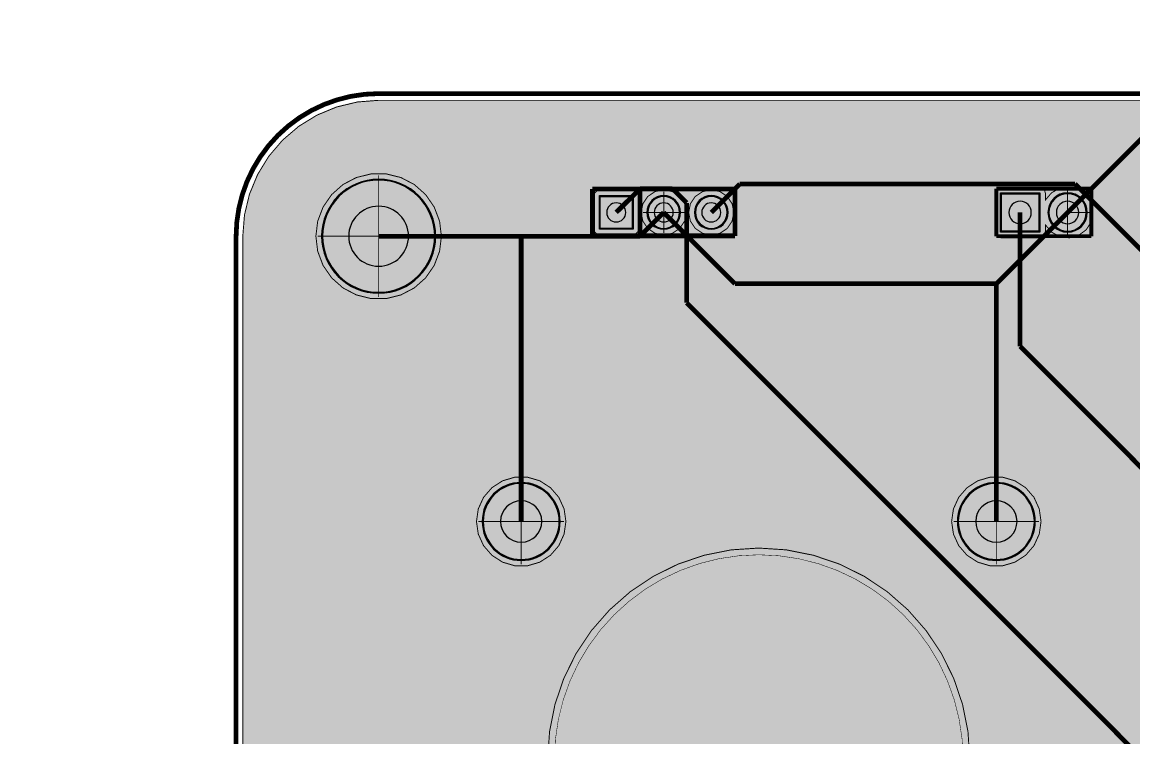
# Model space of a CAD drawing. Header units: millimetres. Extents: x -10 to 141, y 8 to 88.
# Drawn here: x -10.2 to 49.3, y 49.4 to 87.6 of the extents above; entities that cross this region are included whole.
import ezdxf

# ---------------------------------------------------------------- set-up
doc = ezdxf.new("R2010")
doc.units = ezdxf.units.MM
doc.header["$MEASUREMENT"] = 0
for name, color, linetype, true_color in [('Board-Outline-Layer', 7, 'Continuous', 0xff00ff), ('Bottom-Layer', 7, 'Continuous', 0x0000ff), ('Bottom-Paste-Mask-Layer', 7, 'Continuous', 0x800000), ('Bottom-Solder-Mask-Layer', 7, 'Continuous', 0xaa00ff), ('Hole-Layer', 7, 'Continuous', 0x222222), ('Multi-Layer', 7, 'Continuous', 0xc0c0c0), ('Top-Layer', 7, 'Continuous', 0xff0000), ('Top-Paste-Mask-Layer', 7, 'Continuous', 0x808080), ('Top-Silkscreen-Layer', 7, 'Continuous', 0xffcc00), ('Top-Solder-Mask-Layer', 7, 'Continuous', 0x800080)]:
    doc.layers.add(name, color=color, linetype=linetype, true_color=true_color)

msp = doc.modelspace()

# ---------------------------------------------------------------- hatches: boundary and pattern name
at = {"layer": 'Bottom-Layer'}
for points in [[(5.893, 76.2, 1), (11.887, 76.2, 1)], [(42.18, 76.471), (42.18, 78.471), (44.18, 78.471), (44.18, 76.471)], [(44.72, 77.471, 1), (46.72, 77.471, 1)], [(20.74, 76.621), (20.74, 78.321), (22.44, 78.321), (22.44, 76.621)], [(23.28, 77.471, 1), (24.98, 77.471, 1)], [(25.82, 77.471, 1), (27.52, 77.471, 1)], [(14.478, 60.96, 1), (18.542, 60.96, 1)], [(39.878, 60.96, 1), (43.942, 60.96, 1)]]:
    msp.add_hatch(color=256, dxfattribs=at).paths.add_polyline_path(points)
at = {"layer": 'Bottom-Paste-Mask-Layer'}
for points in [[(5.893, 76.2, 1), (11.887, 76.2, 1)], [(42.18, 76.471), (42.18, 78.471), (44.18, 78.471), (44.18, 76.471)], [(44.72, 77.471, 1), (46.72, 77.471, 1)], [(20.74, 76.621), (20.74, 78.321), (22.44, 78.321), (22.44, 76.621)], [(23.28, 77.471, 1), (24.98, 77.471, 1)], [(25.82, 77.471, 1), (27.52, 77.471, 1)], [(14.478, 60.96, 1), (18.542, 60.96, 1)], [(39.878, 60.96, 1), (43.942, 60.96, 1)]]:
    msp.add_hatch(color=256, dxfattribs=at).paths.add_polyline_path(points)
at = {"layer": 'Bottom-Solder-Mask-Layer'}
for points in [[(5.842, 76.2, 1), (11.938, 76.2, 1)], [(42.129, 76.42), (42.129, 78.522), (44.231, 78.522), (44.231, 76.42)], [(44.669, 77.471, 1), (46.771, 77.471, 1)], [(20.689, 76.57), (20.689, 78.372), (22.491, 78.372), (22.491, 76.57)], [(23.229, 77.471, 1), (25.031, 77.471, 1)], [(25.769, 77.471, 1), (27.571, 77.471, 1)], [(14.427, 60.96, 1), (18.593, 60.96, 1)], [(39.827, 60.96, 1), (43.993, 60.96, 1)]]:
    msp.add_hatch(color=256, dxfattribs=at).paths.add_polyline_path(points)
at = {"layer": 'Hole-Layer'}
for points in [[(21.08, 77.471, 1), (22.1, 77.471, 1)], [(23.62, 77.471, 1), (24.64, 77.471, 1)], [(26.16, 77.471, 1), (27.18, 77.471, 1)], [(42.58, 77.471, 1), (43.78, 77.471, 1)], [(45.12, 77.471, 1), (46.32, 77.471, 1)], [(7.29, 76.2, 1), (10.49, 76.2, 1)], [(15.405, 60.96, 1), (17.615, 60.96, 1)], [(40.805, 60.96, 1), (43.015, 60.96, 1)]]:
    msp.add_hatch(color=256, dxfattribs=at).paths.add_polyline_path(points)
at = {"layer": 'Multi-Layer'}
for points in [[(5.893, 76.2, 1), (11.887, 76.2, 1)], [(5.893, 76.2, 1), (11.887, 76.2, 1)], [(5.893, 76.2, 1), (11.887, 76.2, 1)], [(42.18, 76.471), (42.18, 78.471), (44.18, 78.471), (44.18, 76.471)], [(42.18, 76.471), (42.18, 78.471), (44.18, 78.471), (44.18, 76.471)], [(42.18, 76.471), (42.18, 78.471), (44.18, 78.471), (44.18, 76.471)], [(44.72, 77.471, 1), (46.72, 77.471, 1)], [(44.72, 77.471, 1), (46.72, 77.471, 1)], [(44.72, 77.471, 1), (46.72, 77.471, 1)], [(20.74, 76.621), (20.74, 78.321), (22.44, 78.321), (22.44, 76.621)], [(20.74, 76.621), (20.74, 78.321), (22.44, 78.321), (22.44, 76.621)], [(20.74, 76.621), (20.74, 78.321), (22.44, 78.321), (22.44, 76.621)], [(23.28, 77.471, 1), (24.98, 77.471, 1)], [(23.28, 77.471, 1), (24.98, 77.471, 1)], [(23.28, 77.471, 1), (24.98, 77.471, 1)], [(25.82, 77.471, 1), (27.52, 77.471, 1)], [(25.82, 77.471, 1), (27.52, 77.471, 1)], [(25.82, 77.471, 1), (27.52, 77.471, 1)], [(14.478, 60.96, 1), (18.542, 60.96, 1)], [(14.478, 60.96, 1), (18.542, 60.96, 1)], [(14.478, 60.96, 1), (18.542, 60.96, 1)], [(39.878, 60.96, 1), (43.942, 60.96, 1)], [(39.878, 60.96, 1), (43.942, 60.96, 1)], [(39.878, 60.96, 1), (43.942, 60.96, 1)], [(18.288, 48.26, 1), (40.132, 48.26, 1)]]:
    msp.add_hatch(color=256, dxfattribs=at).paths.add_polyline_path(points)
at = {"layer": 'Top-Layer'}
for points in [[(1.628, 76.2), (1.718, 77.336), (1.984, 78.444), (2.42, 79.497), (3.015, 80.469), (3.755, 81.335), (4.622, 82.075), (5.593, 82.671), (6.646, 83.107), (7.754, 83.373), (8.89, 83.462), (130.81, 83.462), (131.946, 83.373), (133.054, 83.107), (134.107, 82.671), (135.079, 82.075), (135.945, 81.335), (136.685, 80.469), (137.281, 79.497), (137.717, 78.444), (137.983, 77.336), (138.072, 76.2), (138.072, 20.32), (137.983, 19.184), (137.717, 18.076), (137.281, 17.023), (136.685, 16.052), (135.945, 15.185), (135.079, 14.445), (134.107, 13.85), (133.054, 13.414), (131.946, 13.148), (130.81, 13.058), (8.89, 13.058), (7.754, 13.148), (6.646, 13.414), (5.593, 13.85), (4.622, 14.445), (3.755, 15.185), (3.015, 16.052), (2.42, 17.023), (1.984, 18.076), (1.718, 19.184), (1.628, 20.32)], [(5.535, 76.2), (5.632, 75.397), (5.919, 74.641), (6.379, 73.975), (6.984, 73.439), (7.7, 73.063), (8.486, 72.869), (9.294, 72.869), (10.08, 73.063), (10.796, 73.439), (11.402, 73.975), (11.861, 74.641), (12.148, 75.397), (12.245, 76.2), (12.148, 77.003), (11.861, 77.759), (11.402, 78.425), (10.796, 78.962), (10.08, 79.337), (9.294, 79.531), (8.486, 79.531), (7.7, 79.337), (6.984, 78.962), (6.379, 78.425), (5.919, 77.759), (5.632, 77.003)], [(5.893, 76.2, 1), (11.887, 76.2, 1)], [(22.44, 76.263), (22.619, 76.311), (22.75, 76.442), (22.798, 76.621), (22.798, 78.321), (22.75, 78.5), (22.619, 78.631), (22.44, 78.679), (20.74, 78.679), (20.561, 78.631), (20.43, 78.5), (20.382, 78.321), (20.382, 76.621), (20.43, 76.442), (20.561, 76.311), (20.74, 76.263)], [(22.922, 77.471), (23.014, 77.008), (23.276, 76.617), (23.668, 76.355), (24.13, 76.263), (24.593, 76.355), (24.984, 76.617), (25.246, 77.008), (25.338, 77.471), (25.246, 77.933), (24.984, 78.325), (24.593, 78.587), (24.13, 78.679), (23.668, 78.587), (23.276, 78.325), (23.014, 77.933)], [(25.462, 77.471), (25.554, 77.008), (25.816, 76.617), (26.208, 76.355), (26.67, 76.263), (27.133, 76.355), (27.525, 76.617), (27.786, 77.008), (27.878, 77.471), (27.786, 77.933), (27.525, 78.325), (27.133, 78.587), (26.67, 78.679), (26.208, 78.587), (25.816, 78.325), (25.554, 77.933)], [(44.538, 78.471), (44.49, 78.65), (44.359, 78.781), (44.18, 78.829), (42.18, 78.829), (42.001, 78.781), (41.87, 78.65), (41.822, 78.471), (41.822, 76.471), (41.87, 76.292), (42.001, 76.161), (42.18, 76.113), (44.18, 76.113), (44.359, 76.161), (44.49, 76.292), (44.538, 76.471), (44.538, 76.802), (44.866, 76.415), (45.312, 76.175), (45.815, 76.116), (46.305, 76.245), (46.714, 76.545), (46.984, 76.973), (47.078, 77.471), (46.984, 77.969), (46.714, 78.397), (46.305, 78.697), (45.815, 78.826), (45.312, 78.766), (44.866, 78.527), (44.538, 78.14)], [(42.18, 76.471), (42.18, 78.471), (44.18, 78.471), (44.18, 76.471)], [(44.72, 77.471, 1), (46.72, 77.471, 1)], [(20.74, 76.621), (20.74, 78.321), (22.44, 78.321), (22.44, 76.621)], [(23.28, 77.471, 1), (24.98, 77.471, 1)], [(25.82, 77.471, 1), (27.52, 77.471, 1)], [(14.12, 60.96), (14.217, 60.287), (14.499, 59.668), (14.945, 59.154), (15.517, 58.786), (16.17, 58.594), (16.85, 58.594), (17.503, 58.786), (18.075, 59.154), (18.521, 59.668), (18.803, 60.287), (18.9, 60.96), (18.803, 61.634), (18.521, 62.252), (18.075, 62.766), (17.503, 63.134), (16.85, 63.326), (16.17, 63.326), (15.517, 63.134), (14.945, 62.766), (14.499, 62.252), (14.217, 61.634)], [(14.478, 60.96, 1), (18.542, 60.96, 1)], [(39.52, 60.96), (39.617, 60.287), (39.899, 59.668), (40.345, 59.154), (40.917, 58.786), (41.57, 58.594), (42.25, 58.594), (42.903, 58.786), (43.475, 59.154), (43.921, 59.668), (44.203, 60.287), (44.3, 60.96), (44.203, 61.634), (43.921, 62.252), (43.475, 62.766), (42.903, 63.134), (42.25, 63.326), (41.57, 63.326), (40.917, 63.134), (40.345, 62.766), (39.899, 62.252), (39.617, 61.634)], [(39.878, 60.96, 1), (43.942, 60.96, 1)], [(17.93, 48.26), (18.026, 46.788), (18.314, 45.341), (18.789, 43.943), (19.441, 42.62), (20.261, 41.393), (21.234, 40.284), (22.343, 39.311), (23.57, 38.491), (24.893, 37.839), (26.291, 37.364), (27.738, 37.076), (29.21, 36.98), (30.682, 37.076), (32.13, 37.364), (33.527, 37.839), (34.85, 38.491), (36.077, 39.311), (37.186, 40.284), (38.159, 41.393), (38.979, 42.62), (39.632, 43.943), (40.106, 45.341), (40.394, 46.788), (40.49, 48.26), (40.394, 49.732), (40.106, 51.18), (39.632, 52.577), (38.979, 53.9), (38.159, 55.127), (37.186, 56.236), (36.077, 57.209), (34.85, 58.029), (33.527, 58.682), (32.13, 59.156), (30.682, 59.444), (29.21, 59.54), (27.738, 59.444), (26.291, 59.156), (24.893, 58.682), (23.57, 58.029), (22.343, 57.209), (21.234, 56.236), (20.261, 55.127), (19.441, 53.9), (18.789, 52.577), (18.314, 51.18), (18.026, 49.732)]]:
    msp.add_hatch(color=256, dxfattribs=at).paths.add_polyline_path(points)
at = {"layer": 'Top-Paste-Mask-Layer'}
for points in [[(5.893, 76.2, 1), (11.887, 76.2, 1)], [(42.18, 76.471), (42.18, 78.471), (44.18, 78.471), (44.18, 76.471)], [(44.72, 77.471, 1), (46.72, 77.471, 1)], [(20.74, 76.621), (20.74, 78.321), (22.44, 78.321), (22.44, 76.621)], [(23.28, 77.471, 1), (24.98, 77.471, 1)], [(25.82, 77.471, 1), (27.52, 77.471, 1)], [(14.478, 60.96, 1), (18.542, 60.96, 1)], [(39.878, 60.96, 1), (43.942, 60.96, 1)]]:
    msp.add_hatch(color=256, dxfattribs=at).paths.add_polyline_path(points)
at = {"layer": 'Top-Solder-Mask-Layer'}
for points in [[(5.842, 76.2, 1), (11.938, 76.2, 1)], [(42.129, 76.42), (42.129, 78.522), (44.231, 78.522), (44.231, 76.42)], [(44.669, 77.471, 1), (46.771, 77.471, 1)], [(20.689, 76.57), (20.689, 78.372), (22.491, 78.372), (22.491, 76.57)], [(23.229, 77.471, 1), (25.031, 77.471, 1)], [(25.769, 77.471, 1), (27.571, 77.471, 1)], [(14.427, 60.96, 1), (18.593, 60.96, 1)], [(39.827, 60.96, 1), (43.993, 60.96, 1)]]:
    msp.add_hatch(color=256, dxfattribs=at).paths.add_polyline_path(points)

# ---------------------------------------------------------------- linework, layer by layer
at = {"layer": 'Board-Outline-Layer', "const_width": 0.254}
msp.add_lwpolyline([(1.27, 20.32), (1.27, 76.2, -0.414), (8.89, 83.82), (130.81, 83.82, -0.414), (138.43, 76.2), (138.43, 20.32, -0.414), (130.81, 12.7), (8.89, 12.7, -0.414)], format="xyb", close=True, dxfattribs=at)
at = {"layer": 'Bottom-Layer'}
msp.add_lwpolyline([(5.893, 76.2, 1), (11.887, 76.2), (11.887, 76.2, 1), (5.893, 76.2)], format="xyb", dxfattribs=at)
for points, const_width in [([(28.194, 78.995), (26.67, 77.471)], 0.252), ([(46.113, 78.995), (28.194, 78.995)], 0.252), ([(67.184, 57.924), (46.113, 78.995)], 0.252), ([(22.864, 78.744), (21.59, 77.471)], 0.252), ([(24.592, 78.744), (22.864, 78.744)], 0.252), ([(25.354, 77.982), (24.592, 78.744)], 0.252), ([(25.354, 72.648), (25.354, 77.982)], 0.252), ([(24.13, 77.471), (22.86, 76.201)], 0.254), ([(43.18, 70.316), (43.18, 77.471)], 0.252), ([(16.51, 76.201), (8.89, 76.201)], 0.254), ([(22.86, 76.201), (16.51, 76.201)], 0.254), ([(16.51, 76.201), (16.51, 60.96)], 0.254), ([(51.008, 46.994), (25.354, 72.648)], 0.252), ([(63.454, 50.042), (43.18, 70.316)], 0.252)]:
    msp.add_lwpolyline(points, dxfattribs=dict(at, const_width=const_width))
for points in [[(42.18, 76.471), (42.18, 78.471), (44.18, 78.471), (44.18, 76.471)], [(20.74, 76.621), (20.74, 78.321), (22.44, 78.321), (22.44, 76.621)]]:
    msp.add_lwpolyline(points, close=True, dxfattribs=at)
for points in [[(44.72, 77.471, 1), (46.72, 77.471, 1)], [(23.28, 77.471, 1), (24.98, 77.471, 1)], [(25.82, 77.471, 1), (27.52, 77.471, 1)], [(14.478, 60.96, 1), (18.542, 60.96, 1)], [(39.878, 60.96, 1), (43.942, 60.96, 1)]]:
    msp.add_lwpolyline(points, format="xyb", close=True, dxfattribs=at)
at = {"layer": 'Bottom-Paste-Mask-Layer'}
msp.add_lwpolyline([(5.893, 76.2, 1), (11.887, 76.2), (11.887, 76.2, 1), (5.893, 76.2)], format="xyb", dxfattribs=at)
for points in [[(42.18, 76.471), (42.18, 78.471), (44.18, 78.471), (44.18, 76.471)], [(20.74, 76.621), (20.74, 78.321), (22.44, 78.321), (22.44, 76.621)]]:
    msp.add_lwpolyline(points, close=True, dxfattribs=at)
for points in [[(44.72, 77.471, 1), (46.72, 77.471, 1)], [(23.28, 77.471, 1), (24.98, 77.471, 1)], [(25.82, 77.471, 1), (27.52, 77.471, 1)], [(14.478, 60.96, 1), (18.542, 60.96, 1)], [(39.878, 60.96, 1), (43.942, 60.96, 1)]]:
    msp.add_lwpolyline(points, format="xyb", close=True, dxfattribs=at)
at = {"layer": 'Bottom-Solder-Mask-Layer'}
for points in [[(5.842, 76.2, 1), (11.938, 76.2, 1)], [(44.669, 77.471, 1), (46.771, 77.471, 1)], [(23.229, 77.471, 1), (25.031, 77.471, 1)], [(25.769, 77.471, 1), (27.571, 77.471, 1)], [(14.427, 60.96, 1), (18.593, 60.96, 1)]]:
    msp.add_lwpolyline(points, format="xyb", close=True, dxfattribs=at)
for points in [[(42.129, 76.42), (42.129, 78.522), (44.231, 78.522), (44.231, 76.42)], [(20.689, 76.57), (20.689, 78.372), (22.491, 78.372), (22.491, 76.57)]]:
    msp.add_lwpolyline(points, close=True, dxfattribs=at)
msp.add_lwpolyline([(39.827, 60.96, 1), (43.993, 60.96), (43.993, 60.96, 1), (39.827, 60.96)], format="xyb", dxfattribs=at)
at = {"layer": 'Hole-Layer'}
for points in [[(21.08, 77.471, 1), (22.1, 77.471, 1)], [(23.62, 77.471, 1), (24.64, 77.471, 1)], [(26.16, 77.471, 1), (27.18, 77.471, 1)], [(42.58, 77.471, 1), (43.78, 77.471, 1)], [(45.12, 77.471, 1), (46.32, 77.471, 1)]]:
    msp.add_lwpolyline(points, format="xyb", close=True, dxfattribs=at)
for points in [[(7.29, 76.2, 1), (10.49, 76.2), (10.49, 76.2, 1), (7.29, 76.2)], [(15.405, 60.96, 1), (17.615, 60.96), (17.615, 60.96, 1), (15.405, 60.96)], [(40.805, 60.96, 1), (43.015, 60.96), (43.015, 60.96, 1), (40.805, 60.96)]]:
    msp.add_lwpolyline(points, format="xyb", dxfattribs=at)
at = {"layer": 'Multi-Layer'}
msp.add_lwpolyline([(5.893, 76.2, 1), (11.887, 76.2), (11.887, 76.2, 1), (5.893, 76.2)], format="xyb", dxfattribs=at)
msp.add_lwpolyline([(5.893, 76.2, 1), (11.887, 76.2), (11.887, 76.2, 1), (5.893, 76.2)], format="xyb", dxfattribs=at)
msp.add_lwpolyline([(5.893, 76.2, 1), (11.887, 76.2), (11.887, 76.2, 1), (5.893, 76.2)], format="xyb", dxfattribs=at)
for points in [[(42.18, 76.471), (42.18, 78.471), (44.18, 78.471), (44.18, 76.471)], [(42.18, 76.471), (42.18, 78.471), (44.18, 78.471), (44.18, 76.471)], [(42.18, 76.471), (42.18, 78.471), (44.18, 78.471), (44.18, 76.471)], [(20.74, 76.621), (20.74, 78.321), (22.44, 78.321), (22.44, 76.621)], [(20.74, 76.621), (20.74, 78.321), (22.44, 78.321), (22.44, 76.621)], [(20.74, 76.621), (20.74, 78.321), (22.44, 78.321), (22.44, 76.621)]]:
    msp.add_lwpolyline(points, close=True, dxfattribs=at)
for points in [[(44.72, 77.471, 1), (46.72, 77.471, 1)], [(44.72, 77.471, 1), (46.72, 77.471, 1)], [(44.72, 77.471, 1), (46.72, 77.471, 1)], [(23.28, 77.471, 1), (24.98, 77.471, 1)], [(23.28, 77.471, 1), (24.98, 77.471, 1)], [(23.28, 77.471, 1), (24.98, 77.471, 1)], [(25.82, 77.471, 1), (27.52, 77.471, 1)], [(25.82, 77.471, 1), (27.52, 77.471, 1)], [(25.82, 77.471, 1), (27.52, 77.471, 1)], [(14.478, 60.96, 1), (18.542, 60.96, 1)], [(14.478, 60.96, 1), (18.542, 60.96, 1)], [(14.478, 60.96, 1), (18.542, 60.96, 1)], [(39.878, 60.96, 1), (43.942, 60.96, 1)], [(39.878, 60.96, 1), (43.942, 60.96, 1)], [(39.878, 60.96, 1), (43.942, 60.96, 1)]]:
    msp.add_lwpolyline(points, format="xyb", close=True, dxfattribs=at)
at = {"layer": 'Multi-Layer', "const_width": 0.0254}
msp.add_lwpolyline([(18.288, 48.26, 1), (40.132, 48.26, 1)], format="xyb", close=True, dxfattribs=at)
at = {"layer": 'Top-Layer'}
for points, const_width in [([(-10.16, 7.62), (-10.16, 87.63), (140.97, 87.63), (140.97, 7.62)], 0.00508), ([(5.535, 76.2), (5.632, 75.397), (5.919, 74.641), (6.379, 73.975), (6.984, 73.439), (7.7, 73.063), (8.486, 72.869), (9.294, 72.869), (10.08, 73.063), (10.796, 73.439), (11.402, 73.975), (11.861, 74.641), (12.148, 75.397), (12.245, 76.2), (12.148, 77.003), (11.861, 77.759), (11.402, 78.425), (10.796, 78.962), (10.08, 79.337), (9.294, 79.531), (8.486, 79.531), (7.7, 79.337), (6.984, 78.962), (6.379, 78.425), (5.919, 77.759), (5.632, 77.003)], 0.0508), ([(22.44, 76.263), (22.619, 76.311), (22.75, 76.442), (22.798, 76.621), (22.798, 78.321), (22.75, 78.5), (22.619, 78.631), (22.44, 78.679), (20.74, 78.679), (20.561, 78.631), (20.43, 78.5), (20.382, 78.321), (20.382, 76.621), (20.43, 76.442), (20.561, 76.311), (20.74, 76.263)], 0.0508), ([(22.922, 77.471), (23.014, 77.008), (23.276, 76.617), (23.668, 76.355), (24.13, 76.263), (24.593, 76.355), (24.984, 76.617), (25.246, 77.008), (25.338, 77.471), (25.246, 77.933), (24.984, 78.325), (24.593, 78.587), (24.13, 78.679), (23.668, 78.587), (23.276, 78.325), (23.014, 77.933)], 0.0508), ([(25.462, 77.471), (25.554, 77.008), (25.816, 76.617), (26.208, 76.355), (26.67, 76.263), (27.133, 76.355), (27.525, 76.617), (27.786, 77.008), (27.878, 77.471), (27.786, 77.933), (27.525, 78.325), (27.133, 78.587), (26.67, 78.679), (26.208, 78.587), (25.816, 78.325), (25.554, 77.933)], 0.0508), ([(44.538, 78.471), (44.49, 78.65), (44.359, 78.781), (44.18, 78.829), (42.18, 78.829), (42.001, 78.781), (41.87, 78.65), (41.822, 78.471), (41.822, 76.471), (41.87, 76.292), (42.001, 76.161), (42.18, 76.113), (44.18, 76.113), (44.359, 76.161), (44.49, 76.292), (44.538, 76.471), (44.538, 76.802), (44.866, 76.415), (45.312, 76.175), (45.815, 76.116), (46.305, 76.245), (46.714, 76.545), (46.984, 76.973), (47.078, 77.471), (46.984, 77.969), (46.714, 78.397), (46.305, 78.697), (45.815, 78.826), (45.312, 78.766), (44.866, 78.527), (44.538, 78.14)], 0.0508), ([(14.12, 60.96), (14.217, 60.287), (14.499, 59.668), (14.945, 59.154), (15.517, 58.786), (16.17, 58.594), (16.85, 58.594), (17.503, 58.786), (18.075, 59.154), (18.521, 59.668), (18.803, 60.287), (18.9, 60.96), (18.803, 61.634), (18.521, 62.252), (18.075, 62.766), (17.503, 63.134), (16.85, 63.326), (16.17, 63.326), (15.517, 63.134), (14.945, 62.766), (14.499, 62.252), (14.217, 61.634)], 0.0508), ([(39.52, 60.96), (39.617, 60.287), (39.899, 59.668), (40.345, 59.154), (40.917, 58.786), (41.57, 58.594), (42.25, 58.594), (42.903, 58.786), (43.475, 59.154), (43.921, 59.668), (44.203, 60.287), (44.3, 60.96), (44.203, 61.634), (43.921, 62.252), (43.475, 62.766), (42.903, 63.134), (42.25, 63.326), (41.57, 63.326), (40.917, 63.134), (40.345, 62.766), (39.899, 62.252), (39.617, 61.634)], 0.0508)]:
    msp.add_lwpolyline(points, close=True, dxfattribs=dict(at, const_width=const_width))
for points, const_width in [([(130.81, 13.058), (8.89, 13.058), (7.754, 13.148), (6.646, 13.414), (5.593, 13.85), (4.622, 14.445), (3.755, 15.185), (3.015, 16.052), (2.42, 17.023), (1.984, 18.076), (1.718, 19.184), (1.628, 20.32), (1.628, 76.2), (1.718, 77.336), (1.984, 78.444), (2.42, 79.497), (3.015, 80.469), (3.755, 81.335), (4.622, 82.075), (5.593, 82.671), (6.646, 83.107), (7.754, 83.373), (8.89, 83.462), (130.81, 83.462)], 0.0508), ([(49.969, 81.719), (45.72, 77.471)], 0.254), ([(8.89, 76.2), (8.89, 79.454)], 0.0508), ([(24.13, 77.471), (24.13, 78.577)], 0.0508), ([(45.72, 77.471), (45.72, 78.727)], 0.0508), ([(24.13, 77.471), (23.024, 77.471)], 0.0508), ([(27.94, 73.661), (24.13, 77.471)], 0.254), ([(24.13, 77.471), (25.237, 77.471)], 0.0508), ([(24.13, 77.471), (24.13, 76.364)], 0.0508), ([(45.72, 77.471), (41.91, 73.661)], 0.254), ([(45.72, 77.471), (46.977, 77.471)], 0.0508), ([(45.72, 77.471), (45.72, 76.214)], 0.0508), ([(8.89, 76.2), (5.636, 76.2)], 0.0508), ([(8.89, 76.2), (12.144, 76.2)], 0.0508), ([(8.89, 76.2), (8.89, 72.946)], 0.0508), ([(41.91, 73.661), (27.94, 73.661)], 0.254), ([(41.91, 73.661), (41.91, 60.96)], 0.254), ([(16.51, 60.96), (16.51, 63.249)], 0.0508), ([(41.91, 60.96), (41.91, 63.249)], 0.0508), ([(16.51, 60.96), (14.221, 60.96)], 0.0508), ([(16.51, 60.96), (18.799, 60.96)], 0.0508), ([(16.51, 60.96), (16.51, 58.672)], 0.0508), ([(41.91, 60.96), (39.622, 60.96)], 0.0508), ([(41.91, 60.96), (44.199, 60.96)], 0.0508), ([(41.91, 60.96), (41.91, 58.672)], 0.0508), ([(40.49, 48.26), (40.394, 49.732), (40.106, 51.18), (39.632, 52.577), (38.979, 53.9), (38.159, 55.127), (37.186, 56.236), (36.077, 57.209), (34.85, 58.029), (33.527, 58.682), (32.13, 59.156), (30.682, 59.444), (29.21, 59.54), (27.738, 59.444), (26.291, 59.156), (24.893, 58.682), (23.57, 58.029), (22.343, 57.209), (21.234, 56.236), (20.261, 55.127), (19.441, 53.9), (18.789, 52.577), (18.314, 51.18), (18.026, 49.732), (17.93, 48.26)], 0.0508)]:
    msp.add_lwpolyline(points, dxfattribs=dict(at, const_width=const_width))
msp.add_lwpolyline([(5.893, 76.2, 1), (11.887, 76.2), (11.887, 76.2, 1), (5.893, 76.2)], format="xyb", dxfattribs=at)
for points in [[(42.18, 76.471), (42.18, 78.471), (44.18, 78.471), (44.18, 76.471)], [(20.74, 76.621), (20.74, 78.321), (22.44, 78.321), (22.44, 76.621)]]:
    msp.add_lwpolyline(points, close=True, dxfattribs=at)
for points in [[(44.72, 77.471, 1), (46.72, 77.471, 1)], [(23.28, 77.471, 1), (24.98, 77.471, 1)], [(25.82, 77.471, 1), (27.52, 77.471, 1)], [(14.478, 60.96, 1), (18.542, 60.96, 1)], [(39.878, 60.96, 1), (43.942, 60.96, 1)]]:
    msp.add_lwpolyline(points, format="xyb", close=True, dxfattribs=at)
at = {"layer": 'Top-Paste-Mask-Layer'}
msp.add_lwpolyline([(5.893, 76.2, 1), (11.887, 76.2), (11.887, 76.2, 1), (5.893, 76.2)], format="xyb", dxfattribs=at)
for points in [[(42.18, 76.471), (42.18, 78.471), (44.18, 78.471), (44.18, 76.471)], [(20.74, 76.621), (20.74, 78.321), (22.44, 78.321), (22.44, 76.621)]]:
    msp.add_lwpolyline(points, close=True, dxfattribs=at)
for points in [[(44.72, 77.471, 1), (46.72, 77.471, 1)], [(23.28, 77.471, 1), (24.98, 77.471, 1)], [(25.82, 77.471, 1), (27.52, 77.471, 1)], [(14.478, 60.96, 1), (18.542, 60.96, 1)], [(39.878, 60.96, 1), (43.942, 60.96, 1)]]:
    msp.add_lwpolyline(points, format="xyb", close=True, dxfattribs=at)
at = {"layer": 'Top-Silkscreen-Layer'}
for points, const_width in [([(20.32, 78.721), (27.939, 78.721)], 0.254), ([(20.32, 76.221), (20.32, 78.721)], 0.254), ([(20.32, 78.721), (27.939, 78.721)], 0.254), ([(20.32, 76.221), (20.32, 78.721)], 0.254), ([(22.86, 78.721), (22.86, 76.221)], 0.254), ([(22.86, 78.721), (22.86, 76.221)], 0.254), ([(27.939, 78.721), (27.939, 76.221)], 0.254), ([(27.939, 78.721), (27.939, 76.221)], 0.254), ([(41.91, 76.201), (41.91, 78.741)], 0.203), ([(41.91, 78.741), (43.815, 78.741)], 0.203), ([(41.91, 76.201), (41.91, 78.741)], 0.203), ([(41.91, 78.741), (43.815, 78.741)], 0.203), ([(46.99, 78.741), (43.815, 78.741)], 0.203), ([(46.99, 78.741), (43.815, 78.741)], 0.203), ([(46.99, 78.741), (46.99, 76.201)], 0.203), ([(46.99, 78.741), (46.99, 76.201)], 0.203), ([(27.94, 76.221), (20.32, 76.221)], 0.254), ([(27.94, 76.221), (20.32, 76.221)], 0.254), ([(46.99, 76.201), (41.91, 76.201)], 0.203), ([(46.99, 76.201), (41.91, 76.201)], 0.203)]:
    msp.add_lwpolyline(points, dxfattribs=dict(at, const_width=const_width))
at = {"layer": 'Top-Solder-Mask-Layer'}
for points in [[(5.842, 76.2, 1), (11.938, 76.2, 1)], [(44.669, 77.471, 1), (46.771, 77.471, 1)], [(23.229, 77.471, 1), (25.031, 77.471, 1)], [(25.769, 77.471, 1), (27.571, 77.471, 1)], [(14.427, 60.96, 1), (18.593, 60.96, 1)]]:
    msp.add_lwpolyline(points, format="xyb", close=True, dxfattribs=at)
for points in [[(42.129, 76.42), (42.129, 78.522), (44.231, 78.522), (44.231, 76.42)], [(20.689, 76.57), (20.689, 78.372), (22.491, 78.372), (22.491, 76.57)]]:
    msp.add_lwpolyline(points, close=True, dxfattribs=at)
msp.add_lwpolyline([(39.827, 60.96, 1), (43.993, 60.96), (43.993, 60.96, 1), (39.827, 60.96)], format="xyb", dxfattribs=at)

doc.saveas('drawing.dxf')
